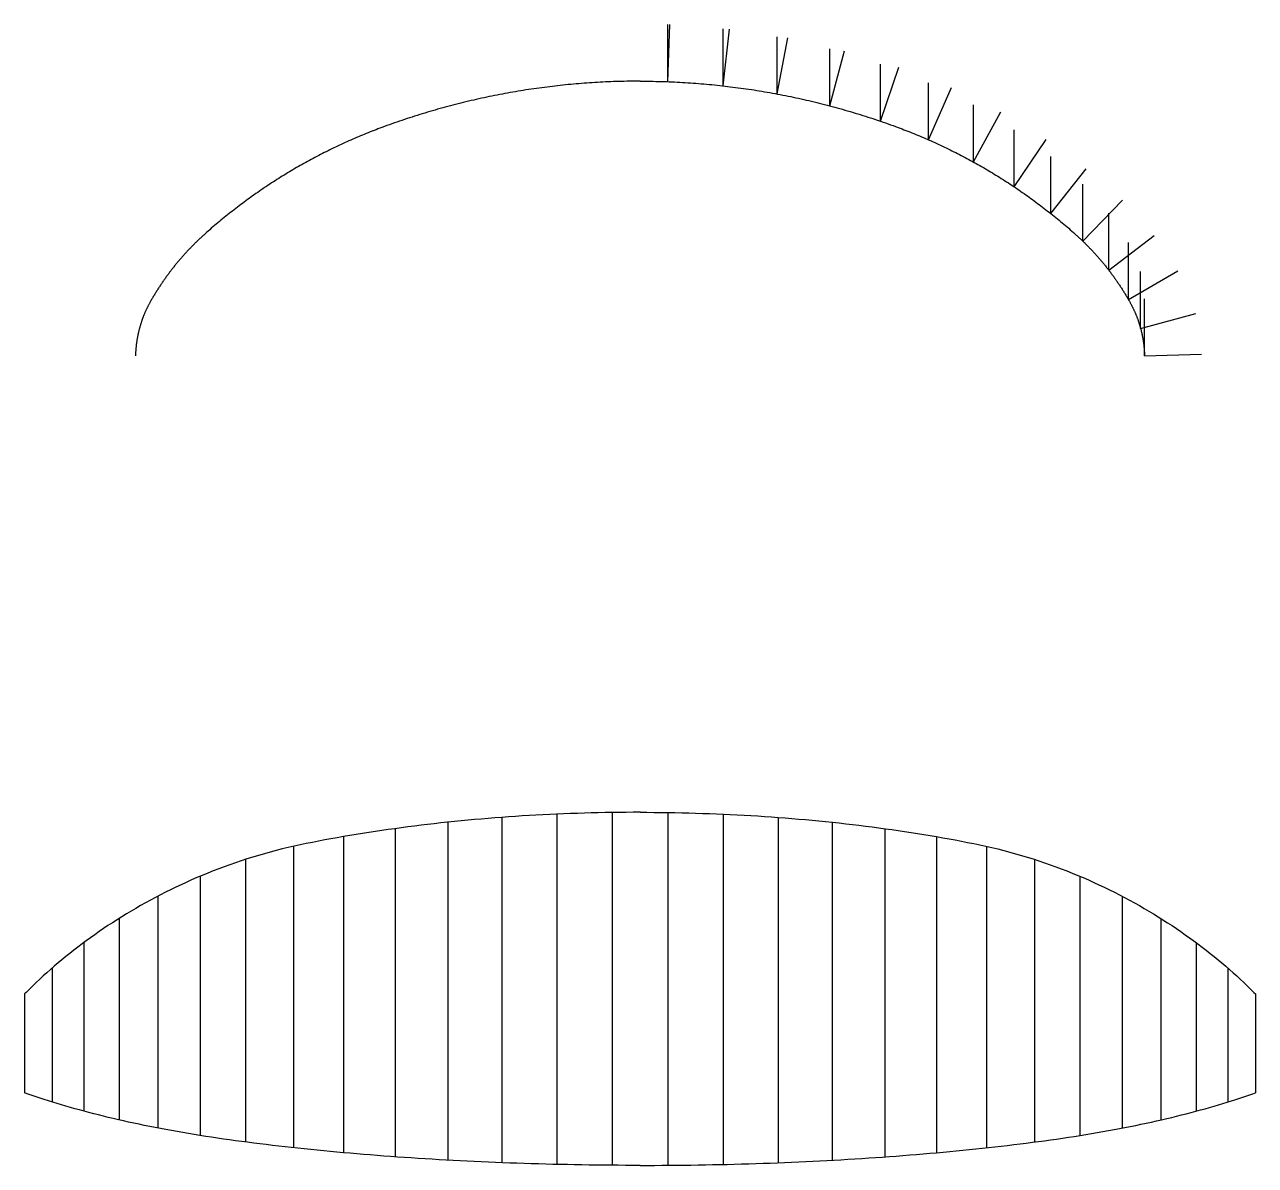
# Model space of a CAD drawing. Extents: x -539 to 539, y -309 to 690.
import ezdxf

# ---------------------------------------------------------------- set-up
doc = ezdxf.new("R2010")
doc.units = 0

msp = doc.modelspace()

# ---------------------------------------------------------------- linework, layer by layer
at = {"layer": 'default', "color": 1, "linetype": 'CONTINUOUS'}
for p, q in [((24.36, 640.1), (24.36, 690.1)), ((72.71, 636.47), (72.71, 686.47)), ((120.18, 629.35), (120.18, 679.35)), ((166.31, 618.92), (166.31, 668.92)), ((210.67, 605.47), (210.67, 655.47)), ((-74.47, 636.27), (-76.78, 636)), ((-72.15, 636.54), (-74.47, 636.27)), ((-69.83, 636.79), (-72.15, 636.54)), ((-67.51, 637.04), (-69.83, 636.79)), ((-65.19, 637.28), (-67.51, 637.04)), ((-62.87, 637.51), (-65.19, 637.28)), ((-60.55, 637.73), (-62.87, 637.51)), ((-58.23, 637.94), (-60.55, 637.73)), ((-55.9, 638.14), (-58.23, 637.94)), ((-53.58, 638.34), (-55.9, 638.14)), ((-51.26, 638.53), (-53.58, 638.34)), ((-48.93, 638.71), (-51.26, 638.53)), ((-46.6, 638.88), (-48.93, 638.71)), ((-44.28, 639.04), (-46.6, 638.88)), ((-41.95, 639.2), (-44.28, 639.04)), ((-39.62, 639.34), (-41.95, 639.2)), ((-37.3, 639.48), (-39.62, 639.34)), ((-34.97, 639.61), (-37.3, 639.48)), ((-32.64, 639.73), (-34.97, 639.61)), ((-30.31, 639.85), (-32.64, 639.73)), ((-27.98, 639.95), (-30.31, 639.85)), ((-25.65, 640.05), (-27.98, 639.95)), ((-23.32, 640.13), (-25.65, 640.05)), ((-20.99, 640.21), (-23.32, 640.13)), ((-18.66, 640.28), (-20.99, 640.21)), ((-16.32, 640.35), (-18.66, 640.28)), ((-13.99, 640.4), (-16.32, 640.35)), ((-11.66, 640.45), (-13.99, 640.4)), ((-9.33, 640.49), (-11.66, 640.45)), ((-7, 640.52), (-9.33, 640.49)), ((-4.66, 640.54), (-7, 640.52)), ((-2.33, 640.55), (-4.66, 640.54)), ((0, 640.55), (-2.33, 640.55)), ((252.79, 589.16), (252.79, 639.16)), ((-138.86, 625.55), (-141.13, 625.05)), ((-136.58, 626.04), (-138.86, 625.55)), ((-134.29, 626.53), (-136.58, 626.04)), ((-132.01, 627.01), (-134.29, 626.53)), ((-129.73, 627.48), (-132.01, 627.01)), ((-127.44, 627.94), (-129.73, 627.48)), ((-125.15, 628.39), (-127.44, 627.94)), ((-122.86, 628.84), (-125.15, 628.39)), ((-120.57, 629.27), (-122.86, 628.84)), ((-118.28, 629.7), (-120.57, 629.27)), ((-115.99, 630.12), (-118.28, 629.7)), ((-113.69, 630.53), (-115.99, 630.12)), ((-111.39, 630.94), (-113.69, 630.53)), ((-109.1, 631.33), (-111.39, 630.94)), ((-106.8, 631.72), (-109.1, 631.33)), ((-104.49, 632.1), (-106.8, 631.72)), ((-102.19, 632.47), (-104.49, 632.1)), ((-99.89, 632.83), (-102.19, 632.47)), ((-97.58, 633.19), (-99.89, 632.83)), ((-95.28, 633.53), (-97.58, 633.19)), ((-92.97, 633.87), (-95.28, 633.53)), ((-90.66, 634.2), (-92.97, 633.87)), ((-88.35, 634.52), (-90.66, 634.2)), ((-86.04, 634.83), (-88.35, 634.52)), ((-83.73, 635.14), (-86.04, 634.83)), ((-81.41, 635.43), (-83.73, 635.14)), ((-79.1, 635.72), (-81.41, 635.43)), ((-76.78, 636), (-79.1, 635.72)), ((-181.79, 614.62), (-184.03, 613.96)), ((-179.55, 615.27), (-181.79, 614.62)), ((-177.31, 615.91), (-179.55, 615.27)), ((-175.06, 616.54), (-177.31, 615.91)), ((-172.81, 617.16), (-175.06, 616.54)), ((-170.56, 617.78), (-172.81, 617.16)), ((-168.31, 618.39), (-170.56, 617.78)), ((-166.06, 618.99), (-168.31, 618.39)), ((-163.8, 619.58), (-166.06, 618.99)), ((-161.55, 620.16), (-163.8, 619.58)), ((-159.29, 620.74), (-161.55, 620.16)), ((-157.02, 621.3), (-159.29, 620.74)), ((-154.76, 621.86), (-157.02, 621.3)), ((-152.49, 622.41), (-154.76, 621.86)), ((-150.22, 622.96), (-152.49, 622.41)), ((-147.95, 623.49), (-150.22, 622.96)), ((-145.68, 624.02), (-147.95, 623.49)), ((-143.41, 624.54), (-145.68, 624.02)), ((-141.13, 625.05), (-143.41, 624.54)), ((292.02, 569.76), (292.02, 619.76)), ((-215.1, 603.94), (-217.3, 603.16)), ((-212.89, 604.7), (-215.1, 603.94)), ((-210.69, 605.46), (-212.89, 604.7)), ((-208.48, 606.22), (-210.69, 605.46)), ((-206.27, 606.96), (-208.48, 606.22)), ((-204.06, 607.7), (-206.27, 606.96)), ((-201.84, 608.42), (-204.06, 607.7)), ((-199.63, 609.14), (-201.84, 608.42)), ((-197.4, 609.86), (-199.63, 609.14)), ((-195.18, 610.56), (-197.4, 609.86)), ((-192.96, 611.26), (-195.18, 610.56)), ((-190.73, 611.94), (-192.96, 611.26)), ((-188.5, 612.62), (-190.73, 611.94)), ((-186.26, 613.3), (-188.5, 612.62)), ((-184.03, 613.96), (-186.26, 613.3)), ((-243.16, 593.27), (-244.86, 592.56)), ((-241.47, 593.97), (-243.16, 593.27)), ((-239.76, 594.66), (-241.47, 593.97)), ((-238.06, 595.35), (-239.76, 594.66)), ((-236.35, 596.03), (-238.06, 595.35)), ((-234.65, 596.7), (-236.35, 596.03)), ((-232.94, 597.37), (-234.65, 596.7)), ((-231.22, 598.03), (-232.94, 597.37)), ((-229.51, 598.69), (-231.22, 598.03)), ((-227.79, 599.34), (-229.51, 598.69)), ((-226.07, 599.98), (-227.79, 599.34)), ((-223.88, 600.79), (-226.07, 599.98)), ((-221.69, 601.59), (-223.88, 600.79)), ((-219.49, 602.38), (-221.69, 601.59)), ((-217.3, 603.16), (-219.49, 602.38)), ((327.84, 547.94), (327.84, 597.94)), ((-266.65, 582.8), (-268.3, 582.01)), ((-264.99, 583.59), (-266.65, 582.8)), ((-263.33, 584.37), (-264.99, 583.59)), ((-261.66, 585.15), (-263.33, 584.37)), ((-260, 585.92), (-261.66, 585.15)), ((-258.32, 586.68), (-260, 585.92)), ((-256.65, 587.44), (-258.32, 586.68)), ((-254.97, 588.19), (-256.65, 587.44)), ((-253.3, 588.93), (-254.97, 588.19)), ((-251.61, 589.67), (-253.3, 588.93)), ((-249.93, 590.4), (-251.61, 589.67)), ((-248.24, 591.13), (-249.93, 590.4)), ((-246.55, 591.85), (-248.24, 591.13)), ((-244.86, 592.56), (-246.55, 591.85)), ((-287.93, 571.99), (-289.55, 571.11)), ((-286.32, 572.86), (-287.93, 571.99)), ((-284.69, 573.72), (-286.32, 572.86)), ((-283.07, 574.58), (-284.69, 573.72)), ((-281.44, 575.43), (-283.07, 574.58)), ((-279.81, 576.27), (-281.44, 575.43)), ((-278.18, 577.11), (-279.81, 576.27)), ((-276.54, 577.94), (-278.18, 577.11)), ((-274.9, 578.77), (-276.54, 577.94)), ((-273.25, 579.59), (-274.9, 578.77)), ((-271.61, 580.4), (-273.25, 579.59)), ((-269.96, 581.21), (-271.61, 580.4)), ((-268.3, 582.01), (-269.96, 581.21)), ((359.89, 524.53), (359.89, 574.53)), ((-307.09, 561.09), (-308.67, 560.15)), ((-305.51, 562.03), (-307.09, 561.09)), ((-303.93, 562.97), (-305.51, 562.03)), ((-302.35, 563.9), (-303.93, 562.97)), ((-300.76, 564.82), (-302.35, 563.9)), ((-299.17, 565.74), (-300.76, 564.82)), ((-297.57, 566.65), (-299.17, 565.74)), ((-295.98, 567.55), (-297.57, 566.65)), ((-294.37, 568.45), (-295.98, 567.55)), ((-292.77, 569.35), (-294.37, 568.45)), ((-291.16, 570.23), (-292.77, 569.35)), ((-289.55, 571.11), (-291.16, 570.23)), ((-324.2, 550.35), (-325.74, 549.34)), ((-322.67, 551.36), (-324.2, 550.35)), ((-321.13, 552.36), (-322.67, 551.36)), ((-319.58, 553.35), (-321.13, 552.36)), ((-318.03, 554.34), (-319.58, 553.35)), ((-316.48, 555.32), (-318.03, 554.34)), ((-314.93, 556.3), (-316.48, 555.32)), ((-313.37, 557.27), (-314.93, 556.3)), ((-311.8, 558.23), (-313.37, 557.27)), ((-310.24, 559.19), (-311.8, 558.23)), ((-308.67, 560.15), (-310.24, 559.19)), ((387.92, 500.33), (387.92, 550.33)), ((-339.36, 539.98), (-340.86, 538.91)), ((-337.86, 541.04), (-339.36, 539.98)), ((-336.36, 542.1), (-337.86, 541.04)), ((-334.86, 543.15), (-336.36, 542.1)), ((-333.35, 544.2), (-334.86, 543.15)), ((-331.83, 545.24), (-333.35, 544.2)), ((-330.31, 546.27), (-331.83, 545.24)), ((-328.79, 547.3), (-330.31, 546.27)), ((-327.27, 548.32), (-328.79, 547.3)), ((-325.74, 549.34), (-327.27, 548.32)), ((-354.12, 529.05), (-355.57, 527.92)), ((-352.66, 530.17), (-354.12, 529.05)), ((-351.2, 531.28), (-352.66, 530.17)), ((-349.74, 532.39), (-351.2, 531.28)), ((-348.27, 533.49), (-349.74, 532.39)), ((-346.79, 534.58), (-348.27, 533.49)), ((-345.31, 535.67), (-346.79, 534.58)), ((-343.83, 536.76), (-345.31, 535.67)), ((-342.35, 537.84), (-343.83, 536.76)), ((-340.86, 538.91), (-342.35, 537.84)), ((-368.45, 517.56), (-369.86, 516.39)), ((-367.04, 518.74), (-368.45, 517.56)), ((-365.62, 519.9), (-367.04, 518.74)), ((-364.2, 521.07), (-365.62, 519.9)), ((-362.77, 522.22), (-364.2, 521.07)), ((-361.34, 523.37), (-362.77, 522.22)), ((-359.91, 524.52), (-361.34, 523.37)), ((-358.47, 525.66), (-359.91, 524.52)), ((-357.02, 526.79), (-358.47, 525.66)), ((-355.57, 527.92), (-357.02, 526.79)), ((410.61, 474.91), (410.61, 524.91)), ((-380.98, 506.78), (-381.56, 506.26)), ((-379.6, 507.99), (-380.98, 506.78)), ((-378.23, 509.21), (-379.6, 507.99)), ((-376.84, 510.42), (-378.23, 509.21)), ((-375.46, 511.62), (-376.84, 510.42)), ((-374.07, 512.82), (-375.46, 511.62)), ((-372.67, 514.02), (-374.07, 512.82)), ((-371.27, 515.2), (-372.67, 514.02)), ((-369.86, 516.39), (-371.27, 515.2)), ((-392.23, 496.05), (-392.77, 495.5)), ((-391.68, 496.61), (-392.23, 496.05)), ((-391.13, 497.16), (-391.68, 496.61)), ((-390.58, 497.71), (-391.13, 497.16)), ((-390.03, 498.26), (-390.58, 497.71)), ((-389.48, 498.8), (-390.03, 498.26)), ((-388.93, 499.35), (-389.48, 498.8)), ((-388.37, 499.89), (-388.93, 499.35)), ((-387.81, 500.43), (-388.37, 499.89)), ((-387.25, 500.97), (-387.81, 500.43)), ((-386.69, 501.51), (-387.25, 500.97)), ((-386.13, 502.04), (-386.69, 501.51)), ((-385.56, 502.58), (-386.13, 502.04)), ((-385, 503.11), (-385.56, 502.58)), ((-384.43, 503.64), (-385, 503.11)), ((-383.86, 504.17), (-384.43, 503.64)), ((-383.28, 504.69), (-383.86, 504.17)), ((-382.71, 505.22), (-383.28, 504.69)), ((-382.13, 505.74), (-382.71, 505.22)), ((-381.56, 506.26), (-382.13, 505.74)), ((427.78, 449.23), (427.78, 499.23)), ((-402.23, 485.2), (-402.73, 484.61)), ((-401.72, 485.78), (-402.23, 485.2)), ((-401.21, 486.37), (-401.72, 485.78)), ((-400.69, 486.95), (-401.21, 486.37)), ((-400.18, 487.53), (-400.69, 486.95)), ((-399.66, 488.11), (-400.18, 487.53)), ((-399.14, 488.69), (-399.66, 488.11)), ((-398.62, 489.27), (-399.14, 488.69)), ((-398.1, 489.84), (-398.62, 489.27)), ((-397.57, 490.42), (-398.1, 489.84)), ((-397.05, 490.99), (-397.57, 490.42)), ((-396.52, 491.56), (-397.05, 490.99)), ((-395.99, 492.13), (-396.52, 491.56)), ((-395.46, 492.69), (-395.99, 492.13)), ((-394.92, 493.26), (-395.46, 492.69)), ((-394.39, 493.82), (-394.92, 493.26)), ((-393.85, 494.38), (-394.39, 493.82)), ((-393.31, 494.94), (-393.85, 494.38)), ((-392.77, 495.5), (-393.31, 494.94)), ((-411.05, 474.34), (-411.52, 473.72)), ((-410.57, 474.96), (-411.05, 474.34)), ((-410.1, 475.57), (-410.57, 474.96)), ((-409.62, 476.19), (-410.1, 475.57)), ((-409.14, 476.8), (-409.62, 476.19)), ((-408.66, 477.41), (-409.14, 476.8)), ((-408.18, 478.02), (-408.66, 477.41)), ((-407.69, 478.63), (-408.18, 478.02)), ((-407.21, 479.23), (-407.69, 478.63)), ((-406.72, 479.84), (-407.21, 479.23)), ((-406.23, 480.44), (-406.72, 479.84)), ((-405.73, 481.04), (-406.23, 480.44)), ((-405.24, 481.64), (-405.73, 481.04)), ((-404.74, 482.23), (-405.24, 481.64)), ((-404.24, 482.83), (-404.74, 482.23)), ((-403.74, 483.42), (-404.24, 482.83)), ((-403.24, 484.02), (-403.74, 483.42)), ((-402.73, 484.61), (-403.24, 484.02)), ((-418.77, 463.62), (-419.2, 462.98)), ((-418.33, 464.27), (-418.77, 463.62)), ((-417.89, 464.91), (-418.33, 464.27)), ((-417.45, 465.55), (-417.89, 464.91)), ((-417.01, 466.19), (-417.45, 465.55)), ((-416.56, 466.82), (-417.01, 466.19)), ((-416.11, 467.46), (-416.56, 466.82)), ((-415.66, 468.09), (-416.11, 467.46)), ((-415.21, 468.72), (-415.66, 468.09)), ((-414.76, 469.35), (-415.21, 468.72)), ((-414.3, 469.98), (-414.76, 469.35)), ((-413.84, 470.61), (-414.3, 469.98)), ((-413.38, 471.24), (-413.84, 470.61)), ((-412.92, 471.86), (-413.38, 471.24)), ((-412.45, 472.48), (-412.92, 471.86)), ((-411.99, 473.1), (-412.45, 472.48)), ((-411.52, 473.72), (-411.99, 473.1)), ((438.47, 423.88), (438.47, 473.88)), ((-425.47, 453.15), (-425.87, 452.49)), ((-425.06, 453.82), (-425.47, 453.15)), ((-424.66, 454.48), (-425.06, 453.82)), ((-424.25, 455.14), (-424.66, 454.48)), ((-423.84, 455.8), (-424.25, 455.14)), ((-423.43, 456.46), (-423.84, 455.8)), ((-423.02, 457.12), (-423.43, 456.46)), ((-422.6, 457.78), (-423.02, 457.12)), ((-422.19, 458.43), (-422.6, 457.78)), ((-421.77, 459.09), (-422.19, 458.43)), ((-421.34, 459.74), (-421.77, 459.09)), ((-420.92, 460.39), (-421.34, 459.74)), ((-420.49, 461.04), (-420.92, 460.39)), ((-420.07, 461.69), (-420.49, 461.04)), ((-419.63, 462.34), (-420.07, 461.69)), ((-419.2, 462.98), (-419.63, 462.34)), ((-431.57, 442.21), (-431.79, 441.76)), ((-431.34, 442.66), (-431.57, 442.21)), ((-431.12, 443.11), (-431.34, 442.66)), ((-430.89, 443.56), (-431.12, 443.11)), ((-430.66, 444.01), (-430.89, 443.56)), ((-430.43, 444.45), (-430.66, 444.01)), ((-430.19, 444.9), (-430.43, 444.45)), ((-429.96, 445.34), (-430.19, 444.9)), ((-429.72, 445.79), (-429.96, 445.34)), ((-429.47, 446.23), (-429.72, 445.79)), ((-429.23, 446.67), (-429.47, 446.23)), ((-428.99, 447.11), (-429.23, 446.67)), ((-428.6, 447.79), (-428.99, 447.11)), ((-428.22, 448.46), (-428.6, 447.79)), ((-427.83, 449.14), (-428.22, 448.46)), ((-427.44, 449.81), (-427.83, 449.14)), ((-427.05, 450.48), (-427.44, 449.81)), ((-426.66, 451.15), (-427.05, 450.48)), ((-426.26, 451.82), (-426.66, 451.15)), ((-425.87, 452.49), (-426.26, 451.82)), ((441.9, 400), (441.9, 450)), ((-436.07, 431.55), (-436.24, 431.08)), ((-435.9, 432.02), (-436.07, 431.55)), ((-435.73, 432.5), (-435.9, 432.02)), ((-435.55, 432.97), (-435.73, 432.5)), ((-435.38, 433.44), (-435.55, 432.97)), ((-435.2, 433.91), (-435.38, 433.44)), ((-435.02, 434.38), (-435.2, 433.91)), ((-434.83, 434.85), (-435.02, 434.38)), ((-434.64, 435.32), (-434.83, 434.85)), ((-434.46, 435.78), (-434.64, 435.32)), ((-434.26, 436.25), (-434.46, 435.78)), ((-434.07, 436.71), (-434.26, 436.25)), ((-433.87, 437.18), (-434.07, 436.71)), ((-433.68, 437.64), (-433.87, 437.18)), ((-433.48, 438.1), (-433.68, 437.64)), ((-433.27, 438.56), (-433.48, 438.1)), ((-433.07, 439.02), (-433.27, 438.56)), ((-432.86, 439.48), (-433.07, 439.02)), ((-432.65, 439.94), (-432.86, 439.48)), ((-432.44, 440.39), (-432.65, 439.94)), ((-432.22, 440.85), (-432.44, 440.39)), ((-432.01, 441.3), (-432.22, 440.85)), ((-431.79, 441.76), (-432.01, 441.3)), ((-439.33, 420.44), (-439.44, 419.95)), ((-439.21, 420.93), (-439.33, 420.44)), ((-439.09, 421.42), (-439.21, 420.93)), ((-438.97, 421.91), (-439.09, 421.42)), ((-438.85, 422.4), (-438.97, 421.91)), ((-438.73, 422.89), (-438.85, 422.4)), ((-438.6, 423.38), (-438.73, 422.89)), ((-438.47, 423.86), (-438.6, 423.38)), ((-438.34, 424.35), (-438.47, 423.86)), ((-438.21, 424.83), (-438.34, 424.35)), ((-438.07, 425.32), (-438.21, 424.83)), ((-437.93, 425.8), (-438.07, 425.32)), ((-437.79, 426.29), (-437.93, 425.8)), ((-437.64, 426.77), (-437.79, 426.29)), ((-437.5, 427.25), (-437.64, 426.77)), ((-437.35, 427.73), (-437.5, 427.25)), ((-437.2, 428.21), (-437.35, 427.73)), ((-437.04, 428.69), (-437.2, 428.21)), ((-436.89, 429.17), (-437.04, 428.69)), ((-436.73, 429.65), (-436.89, 429.17)), ((-436.57, 430.12), (-436.73, 429.65)), ((-436.41, 430.6), (-436.57, 430.12)), ((-436.24, 431.08), (-436.41, 430.6)), ((-441.17, 410.04), (-441.23, 409.54)), ((-441.1, 410.54), (-441.17, 410.04)), ((-441.04, 411.04), (-441.1, 410.54)), ((-440.97, 411.54), (-441.04, 411.04)), ((-440.9, 412.03), (-440.97, 411.54)), ((-440.83, 412.53), (-440.9, 412.03)), ((-440.75, 413.03), (-440.83, 412.53)), ((-440.67, 413.53), (-440.75, 413.03)), ((-440.59, 414.02), (-440.67, 413.53)), ((-440.51, 414.52), (-440.59, 414.02)), ((-440.43, 415.02), (-440.51, 414.52)), ((-440.34, 415.51), (-440.43, 415.02)), ((-440.25, 416.01), (-440.34, 415.51)), ((-440.16, 416.5), (-440.25, 416.01)), ((-440.06, 417), (-440.16, 416.5)), ((-439.96, 417.49), (-440.06, 417)), ((-439.86, 417.99), (-439.96, 417.49)), ((-439.76, 418.48), (-439.86, 417.99)), ((-439.66, 418.97), (-439.76, 418.48)), ((-439.55, 419.46), (-439.66, 418.97)), ((-439.44, 419.95), (-439.55, 419.46)), ((-441.88, 400.5), (-441.9, 400)), ((-441.87, 401.01), (-441.88, 400.5)), ((-441.85, 401.51), (-441.87, 401.01)), ((-441.83, 402.01), (-441.85, 401.51)), ((-441.81, 402.52), (-441.83, 402.01)), ((-441.78, 403.02), (-441.81, 402.52)), ((-441.76, 403.52), (-441.78, 403.02)), ((-441.73, 404.02), (-441.76, 403.52)), ((-441.69, 404.53), (-441.73, 404.02)), ((-441.66, 405.03), (-441.69, 404.53)), ((-441.62, 405.53), (-441.66, 405.03)), ((-441.58, 406.03), (-441.62, 405.53)), ((-441.54, 406.53), (-441.58, 406.03)), ((-441.49, 407.04), (-441.54, 406.53)), ((-441.44, 407.54), (-441.49, 407.04)), ((-441.39, 408.04), (-441.44, 407.54)), ((-441.34, 408.54), (-441.39, 408.04)), ((-441.29, 409.04), (-441.34, 408.54)), ((-441.23, 409.54), (-441.29, 409.04)), ((0, 0), (-6.1, -0.01)), ((0, 0), (6.1, -0.01)), ((-185.99, -10.66), (-191.78, -11.35)), ((-180.17, -9.99), (-185.99, -10.66)), ((-174.34, -9.34), (-180.17, -9.99)), ((-168.49, -8.71), (-174.34, -9.34)), ((-162.62, -8.1), (-168.49, -8.71)), ((-168.18, -8.68), (-168.18, -304.79)), ((-156.74, -7.51), (-162.62, -8.1)), ((-150.84, -6.95), (-156.74, -7.51)), ((-144.92, -6.41), (-150.84, -6.95)), ((-138.99, -5.89), (-144.92, -6.41)), ((-133.05, -5.39), (-138.99, -5.89)), ((-127.09, -4.91), (-133.05, -5.39)), ((-121.12, -4.46), (-127.09, -4.91)), ((-115.14, -4.02), (-121.12, -4.46)), ((-120.88, -4.44), (-120.88, -307)), ((-109.15, -3.61), (-115.14, -4.02)), ((-103.15, -3.22), (-109.15, -3.61)), ((-97.13, -2.86), (-103.15, -3.22)), ((-91.11, -2.51), (-97.13, -2.86)), ((-85.08, -2.19), (-91.11, -2.51)), ((-79.04, -1.89), (-85.08, -2.19)), ((-72.99, -1.61), (-79.04, -1.89)), ((-66.93, -1.35), (-72.99, -1.61)), ((-72.86, -1.6), (-72.86, -308.49)), ((-60.87, -1.12), (-66.93, -1.35)), ((-54.8, -0.9), (-60.87, -1.12)), ((-48.72, -0.72), (-54.8, -0.9)), ((-42.64, -0.55), (-48.72, -0.72)), ((-36.56, -0.4), (-42.64, -0.55)), ((-30.47, -0.28), (-36.56, -0.4)), ((-24.38, -0.18), (-30.47, -0.28)), ((-18.29, -0.1), (-24.38, -0.18)), ((-24.37, -0.18), (-24.37, -309.24)), ((-12.19, -0.04), (-18.29, -0.1)), ((-6.1, -0.01), (-12.19, -0.04)), ((6.1, -0.01), (12.19, -0.04)), ((12.19, -0.04), (18.29, -0.1)), ((18.29, -0.1), (24.38, -0.18)), ((24.38, -0.18), (30.47, -0.28)), ((30.47, -0.28), (36.56, -0.4)), ((36.56, -0.4), (42.64, -0.55)), ((42.64, -0.55), (48.72, -0.72)), ((48.72, -0.72), (54.8, -0.9)), ((54.8, -0.9), (60.87, -1.12)), ((60.87, -1.12), (66.93, -1.35)), ((66.93, -1.35), (72.99, -1.61)), ((72.99, -1.61), (79.04, -1.89)), ((79.04, -1.89), (85.08, -2.19)), ((85.08, -2.19), (91.11, -2.51)), ((91.11, -2.51), (97.13, -2.86)), ((97.13, -2.86), (103.15, -3.22)), ((103.15, -3.22), (109.15, -3.61)), ((109.15, -3.61), (115.14, -4.02)), ((115.14, -4.02), (121.12, -4.46)), ((121.12, -4.46), (127.09, -4.91)), ((127.09, -4.91), (133.05, -5.39)), ((133.05, -5.39), (138.99, -5.89)), ((138.99, -5.89), (144.92, -6.41)), ((144.92, -6.41), (150.84, -6.95)), ((150.84, -6.95), (156.74, -7.51)), ((156.74, -7.51), (162.62, -8.1)), ((162.62, -8.1), (168.49, -8.71)), ((168.49, -8.71), (174.34, -9.34)), ((174.34, -9.34), (180.17, -9.99)), ((180.17, -9.99), (185.99, -10.66)), ((185.99, -10.66), (191.78, -11.35)), ((-259.69, -21.3), (-265.19, -22.26)), ((-259.73, -21.3), (-259.73, -298.21)), ((-254.16, -20.35), (-259.69, -21.3)), ((-248.6, -19.43), (-254.16, -20.35)), ((-243.02, -18.53), (-248.6, -19.43)), ((-237.42, -17.65), (-243.02, -18.53)), ((-231.79, -16.79), (-237.42, -17.65)), ((-226.14, -15.95), (-231.79, -16.79)), ((-220.47, -15.13), (-226.14, -15.95)), ((-214.77, -14.33), (-220.47, -15.13)), ((-209.06, -13.56), (-214.77, -14.33)), ((-214.54, -14.3), (-214.54, -301.85)), ((-203.32, -12.8), (-209.06, -13.56)), ((-197.56, -12.06), (-203.32, -12.8)), ((-191.78, -11.35), (-197.56, -12.06)), ((191.78, -11.35), (197.56, -12.06)), ((197.56, -12.06), (203.32, -12.8)), ((203.32, -12.8), (209.06, -13.56)), ((209.06, -13.56), (214.77, -14.33)), ((214.77, -14.33), (220.47, -15.13)), ((220.47, -15.13), (226.14, -15.95)), ((226.14, -15.95), (231.79, -16.79)), ((231.79, -16.79), (237.42, -17.65)), ((237.42, -17.65), (243.02, -18.53)), ((243.02, -18.53), (248.6, -19.43)), ((248.6, -19.43), (254.16, -20.35)), ((254.16, -20.35), (259.69, -21.3)), ((259.69, -21.3), (265.19, -22.26)), ((-313.46, -32.13), (-318.67, -33.45)), ((-308.21, -30.86), (-313.46, -32.13)), ((-302.94, -29.64), (-308.21, -30.86)), ((-303.5, -29.77), (-303.5, -293.87)), ((-297.63, -28.48), (-302.94, -29.64)), ((-292.3, -27.37), (-297.63, -28.48)), ((-286.93, -26.31), (-292.3, -27.37)), ((-281.54, -25.27), (-286.93, -26.31)), ((-276.12, -24.24), (-281.54, -25.27)), ((-270.67, -23.24), (-276.12, -24.24)), ((-265.19, -22.26), (-270.67, -23.24)), ((265.19, -22.26), (270.67, -23.24)), ((270.67, -23.24), (276.12, -24.24)), ((276.12, -24.24), (281.54, -25.27)), ((281.54, -25.27), (286.93, -26.31)), ((286.93, -26.31), (292.3, -27.37)), ((292.3, -27.37), (297.63, -28.48)), ((297.63, -28.48), (302.94, -29.64)), ((302.94, -29.64), (308.21, -30.86)), ((308.21, -30.86), (313.46, -32.13)), ((313.46, -32.13), (318.67, -33.45)), ((-349.27, -42.5), (-354.25, -44.18)), ((-344.25, -40.87), (-349.27, -42.5)), ((-345.46, -41.26), (-345.46, -288.87)), ((-339.2, -39.28), (-344.25, -40.87)), ((-334.12, -37.75), (-339.2, -39.28)), ((-329, -36.27), (-334.12, -37.75)), ((-323.85, -34.83), (-329, -36.27)), ((-318.67, -33.45), (-323.85, -34.83)), ((318.67, -33.45), (323.85, -34.83)), ((323.85, -34.83), (329, -36.27)), ((329, -36.27), (334.12, -37.75)), ((334.12, -37.75), (339.2, -39.28)), ((339.2, -39.28), (344.25, -40.87)), ((344.25, -40.87), (349.27, -42.5)), ((349.27, -42.5), (354.25, -44.18)), ((-378.6, -53.29), (-383.36, -55.24)), ((-373.8, -51.38), (-378.6, -53.29)), ((-368.97, -49.51), (-373.8, -51.38)), ((-364.1, -47.69), (-368.97, -49.51)), ((-359.19, -45.91), (-364.1, -47.69)), ((-354.25, -44.18), (-359.19, -45.91)), ((354.25, -44.18), (359.19, -45.91)), ((359.19, -45.91), (364.1, -47.69)), ((364.1, -47.69), (368.97, -49.51)), ((368.97, -49.51), (373.8, -51.38)), ((373.8, -51.38), (378.6, -53.29)), ((378.6, -53.29), (383.36, -55.24)), ((-402.01, -63.47), (-406.58, -65.62)), ((-397.41, -61.35), (-402.01, -63.47)), ((-392.77, -59.27), (-397.41, -61.35)), ((-388.08, -57.24), (-392.77, -59.27)), ((-383.36, -55.24), (-388.08, -57.24)), ((-385.16, -56), (-385.16, -283.16)), ((383.36, -55.24), (388.08, -57.24)), ((388.08, -57.24), (392.77, -59.27)), ((392.77, -59.27), (397.41, -61.35)), ((397.41, -61.35), (402.01, -63.47)), ((402.01, -63.47), (406.58, -65.62)), ((-424.42, -74.61), (-428.78, -76.94)), ((-420.02, -72.31), (-424.42, -74.61)), ((-422.21, -73.45), (-422.21, -276.64)), ((-415.58, -70.04), (-420.02, -72.31)), ((-411.1, -67.81), (-415.58, -70.04)), ((-406.58, -65.62), (-411.1, -67.81)), ((406.58, -65.62), (411.1, -67.81)), ((411.1, -67.81), (415.58, -70.04)), ((415.58, -70.04), (420.02, -72.31)), ((420.02, -72.31), (424.42, -74.61)), ((424.42, -74.61), (428.78, -76.94)), ((-441.58, -84.13), (-445.76, -86.59)), ((-437.36, -81.7), (-441.58, -84.13)), ((-433.09, -79.3), (-437.36, -81.7)), ((-428.78, -76.94), (-433.09, -79.3)), ((428.78, -76.94), (433.09, -79.3)), ((433.09, -79.3), (437.36, -81.7)), ((437.36, -81.7), (441.58, -84.13)), ((441.58, -84.13), (445.76, -86.59)), ((-462.04, -96.7), (-466, -99.29)), ((-458.04, -94.13), (-462.04, -96.7)), ((-453.99, -91.59), (-458.04, -94.13)), ((-456.31, -93.04), (-456.31, -269.45)), ((-449.9, -89.08), (-453.99, -91.59)), ((-445.76, -86.59), (-449.9, -89.08)), ((445.76, -86.59), (449.9, -89.08)), ((449.9, -89.08), (453.99, -91.59)), ((453.99, -91.59), (458.04, -94.13)), ((458.04, -94.13), (462.04, -96.7)), ((462.04, -96.7), (466, -99.29)), ((-477.58, -107.21), (-481.34, -109.89)), ((-473.76, -104.55), (-477.58, -107.21)), ((-469.9, -101.91), (-473.76, -104.55)), ((-466, -99.29), (-469.9, -101.91)), ((466, -99.29), (469.9, -101.91)), ((469.9, -101.91), (473.76, -104.55)), ((473.76, -104.55), (477.58, -107.21)), ((477.58, -107.21), (481.34, -109.89)), ((-492.35, -118.06), (-495.92, -120.82)), ((-488.73, -115.32), (-492.35, -118.06)), ((-485.06, -112.6), (-488.73, -115.32)), ((-487.22, -114.2), (-487.22, -261.78)), ((-481.34, -109.89), (-485.06, -112.6)), ((481.34, -109.89), (485.06, -112.6)), ((485.06, -112.6), (488.73, -115.32)), ((488.73, -115.32), (492.35, -118.06)), ((492.35, -118.06), (495.92, -120.82)), ((-506.34, -129.18), (-509.71, -132)), ((-502.92, -126.38), (-506.34, -129.18)), ((-499.44, -123.59), (-502.92, -126.38)), ((-495.92, -120.82), (-499.44, -123.59)), ((495.92, -120.82), (499.44, -123.59)), ((499.44, -123.59), (502.92, -126.38)), ((502.92, -126.38), (506.34, -129.18)), ((506.34, -129.18), (509.71, -132)), ((-516.3, -137.66), (-519.51, -140.51)), ((-513.03, -134.82), (-516.3, -137.66)), ((-514.81, -136.38), (-514.81, -253.8)), ((-509.71, -132), (-513.03, -134.82)), ((509.71, -132), (513.03, -134.82)), ((513.03, -134.82), (516.3, -137.66)), ((516.3, -137.66), (519.51, -140.51)), ((-528.85, -149.12), (-531.86, -152)), ((-525.79, -146.24), (-528.85, -149.12)), ((-522.68, -143.37), (-525.79, -146.24)), ((-519.51, -140.51), (-522.68, -143.37)), ((519.51, -140.51), (522.68, -143.37)), ((522.68, -143.37), (525.79, -146.24)), ((525.79, -146.24), (528.85, -149.12)), ((528.85, -149.12), (531.86, -152)), ((-537.71, -157.79), (-539, -159.09)), ((-539, -159.09), (-539, -245.71)), ((-539, -159.09), (-539, -245.71)), ((-534.81, -154.89), (-537.71, -157.79)), ((-531.86, -152), (-534.81, -154.89)), ((531.86, -152), (534.81, -154.89)), ((534.81, -154.89), (537.71, -157.79)), ((537.71, -157.79), (539, -159.09)), ((539, -159.09), (539, -245.71)), ((-535.95, -246.79), (-539, -245.71)), ((-532.49, -248.01), (-535.95, -246.79)), ((532.49, -248.01), (535.95, -246.79)), ((535.95, -246.79), (539, -245.71)), ((-528.96, -249.21), (-532.49, -248.01)), ((-525.39, -250.41), (-528.96, -249.21)), ((-521.76, -251.6), (-525.39, -250.41)), ((-518.08, -252.78), (-521.76, -251.6)), ((-514.35, -253.95), (-518.08, -252.78)), ((-510.57, -255.11), (-514.35, -253.95)), ((-506.74, -256.27), (-510.57, -255.11)), ((-502.85, -257.41), (-506.74, -256.27)), ((-498.92, -258.55), (-502.85, -257.41)), ((-494.94, -259.67), (-498.92, -258.55)), ((494.94, -259.67), (498.92, -258.55)), ((498.92, -258.55), (502.85, -257.41)), ((502.85, -257.41), (506.74, -256.27)), ((506.74, -256.27), (510.57, -255.11)), ((510.57, -255.11), (514.35, -253.95)), ((514.35, -253.95), (518.08, -252.78)), ((518.08, -252.78), (521.76, -251.6)), ((521.76, -251.6), (525.39, -250.41)), ((525.39, -250.41), (528.96, -249.21)), ((528.96, -249.21), (532.49, -248.01)), ((-490.9, -260.79), (-494.94, -259.67)), ((-486.82, -261.89), (-490.9, -260.79)), ((-482.69, -262.99), (-486.82, -261.89)), ((-478.51, -264.07), (-482.69, -262.99)), ((-474.28, -265.14), (-478.51, -264.07)), ((-470.01, -266.2), (-474.28, -265.14)), ((-465.68, -267.25), (-470.01, -266.2)), ((-461.32, -268.29), (-465.68, -267.25)), ((-456.9, -269.32), (-461.32, -268.29)), ((-452.44, -270.33), (-456.9, -269.32)), ((452.44, -270.33), (456.9, -269.32)), ((456.9, -269.32), (461.32, -268.29)), ((461.32, -268.29), (465.68, -267.25)), ((465.68, -267.25), (470.01, -266.2)), ((470.01, -266.2), (474.28, -265.14)), ((474.28, -265.14), (478.51, -264.07)), ((478.51, -264.07), (482.69, -262.99)), ((482.69, -262.99), (486.82, -261.89)), ((486.82, -261.89), (490.9, -260.79)), ((490.9, -260.79), (494.94, -259.67)), ((-447.94, -271.33), (-452.44, -270.33)), ((-443.39, -272.32), (-447.94, -271.33)), ((-438.79, -273.3), (-443.39, -272.32)), ((-434.15, -274.26), (-438.79, -273.3)), ((-429.47, -275.21), (-434.15, -274.26)), ((-424.75, -276.15), (-429.47, -275.21)), ((-419.98, -277.07), (-424.75, -276.15)), ((-415.17, -277.98), (-419.98, -277.07)), ((-410.32, -278.87), (-415.17, -277.98)), ((-405.43, -279.75), (-410.32, -278.87)), ((-400.49, -280.61), (-405.43, -279.75)), ((400.49, -280.61), (405.43, -279.75)), ((405.43, -279.75), (410.32, -278.87)), ((410.32, -278.87), (415.17, -277.98)), ((415.17, -277.98), (419.98, -277.07)), ((419.98, -277.07), (424.75, -276.15)), ((424.75, -276.15), (429.47, -275.21)), ((429.47, -275.21), (434.15, -274.26)), ((434.15, -274.26), (438.79, -273.3)), ((438.79, -273.3), (443.39, -272.32)), ((443.39, -272.32), (447.94, -271.33)), ((447.94, -271.33), (452.44, -270.33)), ((-395.52, -281.46), (-400.49, -280.61)), ((-390.51, -282.3), (-395.52, -281.46)), ((-385.46, -283.12), (-390.51, -282.3)), ((-380.37, -283.92), (-385.46, -283.12)), ((-375.24, -284.71), (-380.37, -283.92)), ((-370.08, -285.48), (-375.24, -284.71)), ((-364.87, -286.23), (-370.08, -285.48)), ((-359.63, -286.97), (-364.87, -286.23)), ((-354.36, -287.7), (-359.63, -286.97)), ((-349.05, -288.4), (-354.36, -287.7)), ((-343.71, -289.1), (-349.05, -288.4)), ((-338.33, -289.78), (-343.71, -289.1)), ((-332.91, -290.46), (-338.33, -289.78)), ((-327.47, -291.12), (-332.91, -290.46)), ((327.47, -291.12), (332.91, -290.46)), ((332.91, -290.46), (338.33, -289.78)), ((338.33, -289.78), (343.71, -289.1)), ((343.71, -289.1), (349.05, -288.4)), ((349.05, -288.4), (354.36, -287.7)), ((354.36, -287.7), (359.63, -286.97)), ((359.63, -286.97), (364.87, -286.23)), ((364.87, -286.23), (370.08, -285.48)), ((370.08, -285.48), (375.24, -284.71)), ((375.24, -284.71), (380.37, -283.92)), ((380.37, -283.92), (385.46, -283.12)), ((385.46, -283.12), (390.51, -282.3)), ((390.51, -282.3), (395.52, -281.46)), ((395.52, -281.46), (400.49, -280.61)), ((-321.99, -291.77), (-327.47, -291.12)), ((-316.48, -292.41), (-321.99, -291.77)), ((-310.93, -293.05), (-316.48, -292.41)), ((-305.36, -293.66), (-310.93, -293.05)), ((-299.75, -294.27), (-305.36, -293.66)), ((-294.12, -294.87), (-299.75, -294.27)), ((-288.45, -295.45), (-294.12, -294.87)), ((-282.76, -296.03), (-288.45, -295.45)), ((-277.04, -296.59), (-282.76, -296.03)), ((-271.29, -297.14), (-277.04, -296.59)), ((-265.52, -297.68), (-271.29, -297.14)), ((-259.71, -298.21), (-265.52, -297.68)), ((-253.88, -298.72), (-259.71, -298.21)), ((-248.03, -299.23), (-253.88, -298.72)), ((-242.15, -299.72), (-248.03, -299.23)), ((-236.25, -300.2), (-242.15, -299.72)), ((-230.32, -300.67), (-236.25, -300.2)), ((-224.37, -301.13), (-230.32, -300.67)), ((-218.4, -301.57), (-224.37, -301.13)), ((-212.41, -302), (-218.4, -301.57)), ((212.41, -302), (218.4, -301.57)), ((218.4, -301.57), (224.37, -301.13)), ((224.37, -301.13), (230.32, -300.67)), ((230.32, -300.67), (236.25, -300.2)), ((236.25, -300.2), (242.15, -299.72)), ((242.15, -299.72), (248.03, -299.23)), ((248.03, -299.23), (253.88, -298.72)), ((253.88, -298.72), (259.71, -298.21)), ((259.71, -298.21), (265.52, -297.68)), ((265.52, -297.68), (271.29, -297.14)), ((271.29, -297.14), (277.04, -296.59)), ((277.04, -296.59), (282.76, -296.03)), ((282.76, -296.03), (288.45, -295.45)), ((288.45, -295.45), (294.12, -294.87)), ((294.12, -294.87), (299.75, -294.27)), ((299.75, -294.27), (305.36, -293.66)), ((305.36, -293.66), (310.93, -293.05)), ((310.93, -293.05), (316.48, -292.41)), ((316.48, -292.41), (321.99, -291.77)), ((321.99, -291.77), (327.47, -291.12)), ((-206.39, -302.43), (-212.41, -302)), ((-200.36, -302.83), (-206.39, -302.43)), ((-194.3, -303.23), (-200.36, -302.83)), ((-188.22, -303.61), (-194.3, -303.23)), ((-182.13, -303.99), (-188.22, -303.61)), ((-176.02, -304.35), (-182.13, -303.99)), ((-169.89, -304.69), (-176.02, -304.35)), ((-163.74, -305.03), (-169.89, -304.69)), ((-157.58, -305.35), (-163.74, -305.03)), ((-151.4, -305.66), (-157.58, -305.35)), ((-145.2, -305.96), (-151.4, -305.66)), ((-139, -306.25), (-145.2, -305.96)), ((-132.77, -306.52), (-139, -306.25)), ((-126.54, -306.78), (-132.77, -306.52)), ((-120.29, -307.03), (-126.54, -306.78)), ((-114.03, -307.26), (-120.29, -307.03)), ((-107.76, -307.49), (-114.03, -307.26)), ((-101.47, -307.7), (-107.76, -307.49)), ((-95.18, -307.89), (-101.47, -307.7)), ((-88.88, -308.08), (-95.18, -307.89)), ((-82.57, -308.25), (-88.88, -308.08)), ((-76.25, -308.41), (-82.57, -308.25)), ((-69.92, -308.56), (-76.25, -308.41)), ((-63.59, -308.69), (-69.92, -308.56)), ((-57.25, -308.81), (-63.59, -308.69)), ((-50.9, -308.92), (-57.25, -308.81)), ((-44.55, -309.02), (-50.9, -308.92)), ((-38.19, -309.1), (-44.55, -309.02)), ((-31.83, -309.17), (-38.19, -309.1)), ((-25.47, -309.23), (-31.83, -309.17)), ((-19.1, -309.27), (-25.47, -309.23)), ((-12.74, -309.3), (-19.1, -309.27)), ((-6.37, -309.32), (-12.74, -309.3)), ((0, -309.33), (-6.37, -309.32)), ((0, -309.33), (6.37, -309.32)), ((6.37, -309.32), (12.74, -309.3)), ((12.74, -309.3), (19.1, -309.27)), ((19.1, -309.27), (25.47, -309.23)), ((25.47, -309.23), (31.83, -309.17)), ((31.83, -309.17), (38.19, -309.1)), ((38.19, -309.1), (44.55, -309.02)), ((44.55, -309.02), (50.9, -308.92)), ((50.9, -308.92), (57.25, -308.81)), ((57.25, -308.81), (63.59, -308.69)), ((63.59, -308.69), (69.92, -308.56)), ((69.92, -308.56), (76.25, -308.41)), ((76.25, -308.41), (82.57, -308.25)), ((82.57, -308.25), (88.88, -308.08)), ((88.88, -308.08), (95.18, -307.89)), ((95.18, -307.89), (101.47, -307.7)), ((101.47, -307.7), (107.76, -307.49)), ((107.76, -307.49), (114.03, -307.26)), ((114.03, -307.26), (120.29, -307.03)), ((120.29, -307.03), (126.54, -306.78)), ((126.54, -306.78), (132.77, -306.52)), ((132.77, -306.52), (139, -306.25)), ((139, -306.25), (145.2, -305.96)), ((145.2, -305.96), (151.4, -305.66)), ((151.4, -305.66), (157.58, -305.35)), ((157.58, -305.35), (163.74, -305.03)), ((163.74, -305.03), (169.89, -304.69)), ((169.89, -304.69), (176.02, -304.35)), ((176.02, -304.35), (182.13, -303.99)), ((182.13, -303.99), (188.22, -303.61)), ((188.22, -303.61), (194.3, -303.23)), ((194.3, -303.23), (200.36, -302.83)), ((200.36, -302.83), (206.39, -302.43)), ((206.39, -302.43), (212.41, -302))]:
    msp.add_line(p, q, dxfattribs=at)
at = {"layer": 'default', "color": 2, "linetype": 'CONTINUOUS'}
for p, q in [((24.36, 640.1), (26.24, 690.06)), ((72.71, 636.47), (78.35, 686.15)), ((120.18, 629.35), (129.37, 678.49)), ((166.31, 618.92), (179.17, 667.24)), ((210.67, 605.47), (226.79, 652.8)), ((252.79, 589.16), (272.89, 634.94)), ((292.02, 569.76), (316.16, 613.54)), ((327.84, 547.94), (355.68, 589.47)), ((359.89, 524.53), (390.93, 563.73)), ((387.92, 500.33), (422.72, 536.23)), ((410.61, 474.91), (450.29, 505.34)), ((427.78, 449.23), (471.07, 474.25)), ((438.47, 423.88), (486.72, 436.98)), ((441.9, 400), (491.88, 401.25))]:
    msp.add_line(p, q, dxfattribs=at)
at = {"layer": 'default', "color": 3, "linetype": 'CONTINUOUS'}
for p, q in [((0, 640.55), (2.33, 640.55)), ((2.33, 640.55), (4.66, 640.54)), ((4.66, 640.54), (7, 640.52)), ((7, 640.52), (9.33, 640.49)), ((9.33, 640.49), (11.66, 640.45)), ((11.66, 640.45), (13.99, 640.4)), ((13.99, 640.4), (16.32, 640.35)), ((16.32, 640.35), (18.66, 640.28)), ((18.66, 640.28), (20.99, 640.21)), ((20.99, 640.21), (23.32, 640.13)), ((23.32, 640.13), (25.65, 640.05)), ((25.65, 640.05), (27.98, 639.95)), ((27.98, 639.95), (30.31, 639.85)), ((30.31, 639.85), (32.64, 639.73)), ((32.64, 639.73), (34.97, 639.61)), ((34.97, 639.61), (37.3, 639.48)), ((37.3, 639.48), (39.62, 639.34)), ((39.62, 639.34), (41.95, 639.2)), ((41.95, 639.2), (44.28, 639.04)), ((44.28, 639.04), (46.6, 638.88)), ((46.6, 638.88), (48.93, 638.71)), ((48.93, 638.71), (51.26, 638.53)), ((51.26, 638.53), (53.58, 638.34)), ((53.58, 638.34), (55.9, 638.14)), ((55.9, 638.14), (58.23, 637.94)), ((58.23, 637.94), (60.55, 637.73)), ((60.55, 637.73), (62.87, 637.51)), ((62.87, 637.51), (65.19, 637.28)), ((65.19, 637.28), (67.51, 637.04)), ((67.51, 637.04), (69.83, 636.79)), ((69.83, 636.79), (72.15, 636.54)), ((72.15, 636.54), (74.47, 636.27)), ((74.47, 636.27), (76.78, 636)), ((76.78, 636), (79.1, 635.72)), ((79.1, 635.72), (81.41, 635.43)), ((81.41, 635.43), (83.73, 635.14)), ((83.73, 635.14), (86.04, 634.83)), ((86.04, 634.83), (88.35, 634.52)), ((88.35, 634.52), (90.66, 634.2)), ((90.66, 634.2), (92.97, 633.87)), ((92.97, 633.87), (95.28, 633.53)), ((95.28, 633.53), (97.58, 633.19)), ((97.58, 633.19), (99.89, 632.83)), ((99.89, 632.83), (102.19, 632.47)), ((102.19, 632.47), (104.49, 632.1)), ((104.49, 632.1), (106.8, 631.72)), ((106.8, 631.72), (109.1, 631.33)), ((109.1, 631.33), (111.39, 630.94)), ((111.39, 630.94), (113.69, 630.53)), ((113.69, 630.53), (115.99, 630.12)), ((115.99, 630.12), (118.28, 629.7)), ((118.28, 629.7), (120.57, 629.27)), ((120.57, 629.27), (122.86, 628.84)), ((122.86, 628.84), (125.15, 628.39)), ((125.15, 628.39), (127.44, 627.94)), ((127.44, 627.94), (129.73, 627.48)), ((129.73, 627.48), (132.01, 627.01)), ((132.01, 627.01), (134.29, 626.53)), ((134.29, 626.53), (136.58, 626.04)), ((136.58, 626.04), (138.86, 625.55)), ((138.86, 625.55), (141.13, 625.05)), ((141.13, 625.05), (143.41, 624.54)), ((143.41, 624.54), (145.68, 624.02)), ((145.68, 624.02), (147.95, 623.49)), ((147.95, 623.49), (150.22, 622.96)), ((150.22, 622.96), (152.49, 622.41)), ((152.49, 622.41), (154.76, 621.86)), ((154.76, 621.86), (157.02, 621.3)), ((157.02, 621.3), (159.29, 620.74)), ((159.29, 620.74), (161.55, 620.16)), ((161.55, 620.16), (163.8, 619.58)), ((163.8, 619.58), (166.06, 618.99)), ((166.06, 618.99), (168.31, 618.39)), ((168.31, 618.39), (170.56, 617.78)), ((170.56, 617.78), (172.81, 617.16)), ((172.81, 617.16), (175.06, 616.54)), ((175.06, 616.54), (177.31, 615.91)), ((177.31, 615.91), (179.55, 615.27)), ((179.55, 615.27), (181.79, 614.62)), ((181.79, 614.62), (184.03, 613.96)), ((184.03, 613.96), (186.26, 613.3)), ((186.26, 613.3), (188.5, 612.62)), ((188.5, 612.62), (190.73, 611.94)), ((190.73, 611.94), (192.96, 611.26)), ((192.96, 611.26), (195.18, 610.56)), ((195.18, 610.56), (197.4, 609.86)), ((197.4, 609.86), (199.63, 609.14)), ((199.63, 609.14), (201.84, 608.42)), ((201.84, 608.42), (204.06, 607.7)), ((204.06, 607.7), (206.27, 606.96)), ((206.27, 606.96), (208.48, 606.22)), ((208.48, 606.22), (210.69, 605.46)), ((210.69, 605.46), (212.89, 604.7)), ((212.89, 604.7), (215.1, 603.94)), ((215.1, 603.94), (217.3, 603.16)), ((217.3, 603.16), (219.49, 602.38)), ((219.49, 602.38), (221.69, 601.59)), ((221.69, 601.59), (223.88, 600.79)), ((223.88, 600.79), (226.07, 599.98)), ((226.07, 599.98), (227.79, 599.34)), ((227.79, 599.34), (229.51, 598.69)), ((229.51, 598.69), (231.22, 598.03)), ((231.22, 598.03), (232.94, 597.37)), ((232.94, 597.37), (234.65, 596.7)), ((234.65, 596.7), (236.35, 596.03)), ((236.35, 596.03), (238.06, 595.35)), ((238.06, 595.35), (239.76, 594.66)), ((239.76, 594.66), (241.47, 593.97)), ((241.47, 593.97), (243.16, 593.27)), ((243.16, 593.27), (244.86, 592.56)), ((244.86, 592.56), (246.55, 591.85)), ((246.55, 591.85), (248.24, 591.13)), ((248.24, 591.13), (249.93, 590.4)), ((249.93, 590.4), (251.61, 589.67)), ((251.61, 589.67), (253.3, 588.93)), ((253.3, 588.93), (254.97, 588.19)), ((254.97, 588.19), (256.65, 587.44)), ((256.65, 587.44), (258.32, 586.68)), ((258.32, 586.68), (260, 585.92)), ((260, 585.92), (261.66, 585.15)), ((261.66, 585.15), (263.33, 584.37)), ((263.33, 584.37), (264.99, 583.59)), ((264.99, 583.59), (266.65, 582.8)), ((266.65, 582.8), (268.3, 582.01)), ((268.3, 582.01), (269.96, 581.21)), ((269.96, 581.21), (271.61, 580.4)), ((271.61, 580.4), (273.25, 579.59)), ((273.25, 579.59), (274.9, 578.77)), ((274.9, 578.77), (276.54, 577.94)), ((276.54, 577.94), (278.18, 577.11)), ((278.18, 577.11), (279.81, 576.27)), ((279.81, 576.27), (281.44, 575.43)), ((281.44, 575.43), (283.07, 574.58)), ((283.07, 574.58), (284.69, 573.72)), ((284.69, 573.72), (286.32, 572.86)), ((286.32, 572.86), (287.93, 571.99)), ((287.93, 571.99), (289.55, 571.11)), ((289.55, 571.11), (291.16, 570.23)), ((291.16, 570.23), (292.77, 569.35)), ((292.77, 569.35), (294.37, 568.45)), ((294.37, 568.45), (295.98, 567.55)), ((295.98, 567.55), (297.57, 566.65)), ((297.57, 566.65), (299.17, 565.74)), ((299.17, 565.74), (300.76, 564.82)), ((300.76, 564.82), (302.35, 563.9)), ((302.35, 563.9), (303.93, 562.97)), ((303.93, 562.97), (305.51, 562.03)), ((305.51, 562.03), (307.09, 561.09)), ((307.09, 561.09), (308.67, 560.15)), ((308.67, 560.15), (310.24, 559.19)), ((310.24, 559.19), (311.8, 558.23)), ((311.8, 558.23), (313.37, 557.27)), ((313.37, 557.27), (314.93, 556.3)), ((314.93, 556.3), (316.48, 555.32)), ((316.48, 555.32), (318.03, 554.34)), ((318.03, 554.34), (319.58, 553.35)), ((319.58, 553.35), (321.13, 552.36)), ((321.13, 552.36), (322.67, 551.36)), ((322.67, 551.36), (324.2, 550.35)), ((324.2, 550.35), (325.74, 549.34)), ((325.74, 549.34), (327.27, 548.32)), ((327.27, 548.32), (328.79, 547.3)), ((328.79, 547.3), (330.31, 546.27)), ((330.31, 546.27), (331.83, 545.24)), ((331.83, 545.24), (333.35, 544.2)), ((333.35, 544.2), (334.86, 543.15)), ((334.86, 543.15), (336.36, 542.1)), ((336.36, 542.1), (337.86, 541.04)), ((337.86, 541.04), (339.36, 539.98)), ((339.36, 539.98), (340.86, 538.91)), ((340.86, 538.91), (342.35, 537.84)), ((342.35, 537.84), (343.83, 536.76)), ((343.83, 536.76), (345.31, 535.67)), ((345.31, 535.67), (346.79, 534.58)), ((346.79, 534.58), (348.27, 533.49)), ((348.27, 533.49), (349.74, 532.39)), ((349.74, 532.39), (351.2, 531.28)), ((351.2, 531.28), (352.66, 530.17)), ((352.66, 530.17), (354.12, 529.05)), ((354.12, 529.05), (355.57, 527.92)), ((355.57, 527.92), (357.02, 526.79)), ((357.02, 526.79), (358.47, 525.66)), ((358.47, 525.66), (359.91, 524.52)), ((359.91, 524.52), (361.34, 523.37)), ((361.34, 523.37), (362.77, 522.22)), ((362.77, 522.22), (364.2, 521.07)), ((364.2, 521.07), (365.62, 519.9)), ((365.62, 519.9), (367.04, 518.74)), ((367.04, 518.74), (368.45, 517.56)), ((368.45, 517.56), (369.86, 516.39)), ((369.86, 516.39), (371.27, 515.2)), ((371.27, 515.2), (372.67, 514.02)), ((372.67, 514.02), (374.07, 512.82)), ((374.07, 512.82), (375.46, 511.62)), ((375.46, 511.62), (376.84, 510.42)), ((376.84, 510.42), (378.23, 509.21)), ((378.23, 509.21), (379.6, 507.99)), ((379.6, 507.99), (380.98, 506.78)), ((380.98, 506.78), (381.56, 506.26)), ((381.56, 506.26), (382.13, 505.74)), ((382.13, 505.74), (382.71, 505.22)), ((382.71, 505.22), (383.28, 504.69)), ((383.28, 504.69), (383.86, 504.17)), ((383.86, 504.17), (384.43, 503.64)), ((384.43, 503.64), (385, 503.11)), ((385, 503.11), (385.56, 502.58)), ((385.56, 502.58), (386.13, 502.04)), ((386.13, 502.04), (386.69, 501.51)), ((386.69, 501.51), (387.25, 500.97)), ((387.25, 500.97), (387.81, 500.43)), ((387.81, 500.43), (388.37, 499.89)), ((388.37, 499.89), (388.93, 499.35)), ((388.93, 499.35), (389.48, 498.8)), ((389.48, 498.8), (390.03, 498.26)), ((390.03, 498.26), (390.58, 497.71)), ((390.58, 497.71), (391.13, 497.16)), ((391.13, 497.16), (391.68, 496.61)), ((391.68, 496.61), (392.23, 496.05)), ((392.23, 496.05), (392.77, 495.5)), ((392.77, 495.5), (393.31, 494.94)), ((393.31, 494.94), (393.85, 494.38)), ((393.85, 494.38), (394.39, 493.82)), ((394.39, 493.82), (394.92, 493.26)), ((394.92, 493.26), (395.46, 492.69)), ((395.46, 492.69), (395.99, 492.13)), ((395.99, 492.13), (396.52, 491.56)), ((396.52, 491.56), (397.05, 490.99)), ((397.05, 490.99), (397.57, 490.42)), ((397.57, 490.42), (398.1, 489.84)), ((398.1, 489.84), (398.62, 489.27)), ((398.62, 489.27), (399.14, 488.69)), ((399.14, 488.69), (399.66, 488.11)), ((399.66, 488.11), (400.18, 487.53)), ((400.18, 487.53), (400.69, 486.95)), ((400.69, 486.95), (401.21, 486.37)), ((401.21, 486.37), (401.72, 485.78)), ((401.72, 485.78), (402.23, 485.2)), ((402.23, 485.2), (402.73, 484.61)), ((402.73, 484.61), (403.24, 484.02)), ((403.24, 484.02), (403.74, 483.42)), ((403.74, 483.42), (404.24, 482.83)), ((404.24, 482.83), (404.74, 482.23)), ((404.74, 482.23), (405.24, 481.64)), ((405.24, 481.64), (405.73, 481.04)), ((405.73, 481.04), (406.23, 480.44)), ((406.23, 480.44), (406.72, 479.84)), ((406.72, 479.84), (407.21, 479.23)), ((407.21, 479.23), (407.69, 478.63)), ((407.69, 478.63), (408.18, 478.02)), ((408.18, 478.02), (408.66, 477.41)), ((408.66, 477.41), (409.14, 476.8)), ((409.14, 476.8), (409.62, 476.19)), ((409.62, 476.19), (410.1, 475.57)), ((410.1, 475.57), (410.57, 474.96)), ((410.57, 474.96), (411.05, 474.34)), ((411.05, 474.34), (411.52, 473.72)), ((411.52, 473.72), (411.99, 473.1)), ((411.99, 473.1), (412.45, 472.48)), ((412.45, 472.48), (412.92, 471.86)), ((412.92, 471.86), (413.38, 471.24)), ((413.38, 471.24), (413.84, 470.61)), ((413.84, 470.61), (414.3, 469.98)), ((414.3, 469.98), (414.76, 469.35)), ((414.76, 469.35), (415.21, 468.72)), ((415.21, 468.72), (415.66, 468.09)), ((415.66, 468.09), (416.11, 467.46)), ((416.11, 467.46), (416.56, 466.82)), ((416.56, 466.82), (417.01, 466.19)), ((417.01, 466.19), (417.45, 465.55)), ((417.45, 465.55), (417.89, 464.91)), ((417.89, 464.91), (418.33, 464.27)), ((418.33, 464.27), (418.77, 463.62)), ((418.77, 463.62), (419.2, 462.98)), ((419.2, 462.98), (419.63, 462.34)), ((419.63, 462.34), (420.07, 461.69)), ((420.07, 461.69), (420.49, 461.04)), ((420.49, 461.04), (420.92, 460.39)), ((420.92, 460.39), (421.34, 459.74)), ((421.34, 459.74), (421.77, 459.09)), ((421.77, 459.09), (422.19, 458.43)), ((422.19, 458.43), (422.6, 457.78)), ((422.6, 457.78), (423.02, 457.12)), ((423.02, 457.12), (423.43, 456.46)), ((423.43, 456.46), (423.84, 455.8)), ((423.84, 455.8), (424.25, 455.14)), ((424.25, 455.14), (424.66, 454.48)), ((424.66, 454.48), (425.06, 453.82)), ((425.06, 453.82), (425.47, 453.15)), ((425.47, 453.15), (425.87, 452.49)), ((425.87, 452.49), (426.26, 451.82)), ((426.26, 451.82), (426.66, 451.15)), ((426.66, 451.15), (427.05, 450.48)), ((427.05, 450.48), (427.44, 449.81)), ((427.44, 449.81), (427.83, 449.14)), ((427.83, 449.14), (428.22, 448.46)), ((428.22, 448.46), (428.6, 447.79)), ((428.6, 447.79), (428.99, 447.11)), ((428.99, 447.11), (429.23, 446.67)), ((429.23, 446.67), (429.47, 446.23)), ((429.47, 446.23), (429.72, 445.79)), ((429.72, 445.79), (429.96, 445.34)), ((429.96, 445.34), (430.19, 444.9)), ((430.19, 444.9), (430.43, 444.45)), ((430.43, 444.45), (430.66, 444.01)), ((430.66, 444.01), (430.89, 443.56)), ((430.89, 443.56), (431.12, 443.11)), ((431.12, 443.11), (431.34, 442.66)), ((431.34, 442.66), (431.57, 442.21)), ((431.57, 442.21), (431.79, 441.76)), ((431.79, 441.76), (432.01, 441.3)), ((432.01, 441.3), (432.22, 440.85)), ((432.22, 440.85), (432.44, 440.39)), ((432.44, 440.39), (432.65, 439.94)), ((432.65, 439.94), (432.86, 439.48)), ((432.86, 439.48), (433.07, 439.02)), ((433.07, 439.02), (433.27, 438.56)), ((433.27, 438.56), (433.48, 438.1)), ((433.48, 438.1), (433.68, 437.64)), ((433.68, 437.64), (433.87, 437.18)), ((433.87, 437.18), (434.07, 436.71)), ((434.07, 436.71), (434.26, 436.25)), ((434.26, 436.25), (434.46, 435.78)), ((434.46, 435.78), (434.64, 435.32)), ((434.64, 435.32), (434.83, 434.85)), ((434.83, 434.85), (435.02, 434.38)), ((435.02, 434.38), (435.2, 433.91)), ((435.2, 433.91), (435.38, 433.44)), ((435.38, 433.44), (435.55, 432.97)), ((435.55, 432.97), (435.73, 432.5)), ((435.73, 432.5), (435.9, 432.02)), ((435.9, 432.02), (436.07, 431.55)), ((436.07, 431.55), (436.24, 431.08)), ((436.24, 431.08), (436.41, 430.6)), ((436.41, 430.6), (436.57, 430.12)), ((436.57, 430.12), (436.73, 429.65)), ((436.73, 429.65), (436.89, 429.17)), ((436.89, 429.17), (437.04, 428.69)), ((437.04, 428.69), (437.2, 428.21)), ((437.2, 428.21), (437.35, 427.73)), ((437.35, 427.73), (437.5, 427.25)), ((437.5, 427.25), (437.64, 426.77)), ((437.64, 426.77), (437.79, 426.29)), ((437.79, 426.29), (437.93, 425.8)), ((437.93, 425.8), (438.07, 425.32)), ((438.07, 425.32), (438.21, 424.83)), ((438.21, 424.83), (438.34, 424.35)), ((438.34, 424.35), (438.47, 423.86)), ((438.47, 423.86), (438.6, 423.38)), ((438.6, 423.38), (438.73, 422.89)), ((438.73, 422.89), (438.85, 422.4)), ((438.85, 422.4), (438.97, 421.91)), ((438.97, 421.91), (439.09, 421.42)), ((439.09, 421.42), (439.21, 420.93)), ((439.21, 420.93), (439.33, 420.44)), ((439.33, 420.44), (439.44, 419.95)), ((439.44, 419.95), (439.55, 419.46)), ((439.55, 419.46), (439.66, 418.97)), ((439.66, 418.97), (439.76, 418.48)), ((439.76, 418.48), (439.86, 417.99)), ((439.86, 417.99), (439.96, 417.49)), ((439.96, 417.49), (440.06, 417)), ((440.06, 417), (440.16, 416.5)), ((440.16, 416.5), (440.25, 416.01)), ((440.25, 416.01), (440.34, 415.51)), ((440.34, 415.51), (440.43, 415.02)), ((440.43, 415.02), (440.51, 414.52)), ((440.51, 414.52), (440.59, 414.02)), ((440.59, 414.02), (440.67, 413.53)), ((440.67, 413.53), (440.75, 413.03)), ((440.75, 413.03), (440.83, 412.53)), ((440.83, 412.53), (440.9, 412.03)), ((440.9, 412.03), (440.97, 411.54)), ((440.97, 411.54), (441.04, 411.04)), ((441.04, 411.04), (441.1, 410.54)), ((441.1, 410.54), (441.17, 410.04)), ((441.17, 410.04), (441.23, 409.54)), ((441.23, 409.54), (441.29, 409.04)), ((441.29, 409.04), (441.34, 408.54)), ((441.34, 408.54), (441.39, 408.04)), ((441.39, 408.04), (441.44, 407.54)), ((441.44, 407.54), (441.49, 407.04)), ((441.49, 407.04), (441.54, 406.53)), ((441.54, 406.53), (441.58, 406.03)), ((441.58, 406.03), (441.62, 405.53)), ((441.62, 405.53), (441.66, 405.03)), ((441.66, 405.03), (441.69, 404.53)), ((441.69, 404.53), (441.73, 404.02)), ((441.73, 404.02), (441.76, 403.52)), ((441.76, 403.52), (441.78, 403.02)), ((441.78, 403.02), (441.81, 402.52)), ((441.81, 402.52), (441.83, 402.01)), ((441.83, 402.01), (441.85, 401.51)), ((441.85, 401.51), (441.87, 401.01)), ((441.87, 401.01), (441.88, 400.5)), ((441.88, 400.5), (441.9, 400)), ((24.37, -0.18), (24.37, -309.24)), ((72.86, -1.6), (72.86, -308.49)), ((120.88, -4.44), (120.88, -307)), ((168.18, -8.68), (168.18, -304.79)), ((214.54, -14.3), (214.54, -301.85)), ((259.73, -21.3), (259.73, -298.21)), ((303.5, -29.77), (303.5, -293.87)), ((345.46, -41.26), (345.46, -288.87)), ((385.16, -56), (385.16, -283.16)), ((422.21, -73.45), (422.21, -276.64)), ((456.31, -93.04), (456.31, -269.45)), ((487.22, -114.2), (487.22, -261.78)), ((514.81, -136.38), (514.81, -253.8)), ((539, -159.09), (539, -245.71))]:
    msp.add_line(p, q, dxfattribs=at)

doc.saveas('drawing.dxf')
